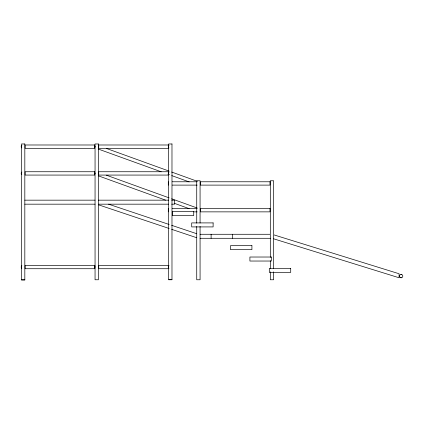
<?xml version="1.0" encoding="UTF-8"?>
<svg xmlns="http://www.w3.org/2000/svg" width="424" height="424" viewBox="0 0 424 424"><rect width="100%" height="100%" fill="white"/><g stroke="black" fill="none" stroke-linecap="round" stroke-linejoin="round"><path stroke-width="0.64" d="M94.669 147.743L95.183 146.322M94.669 174.502L95.183 173.082M172.229 181.774L197.133 181.774M172.229 185.108L197.133 185.108M24.82 200.165L95.055 200.165M98.4 200.165L168.635 200.165M171.72 200.165L174.608 200.165L174.608 204.177L171.72 204.177M24.82 204.177L95.055 204.177M98.4 204.177L168.635 204.177M172.229 208.534L197.133 208.534M193.853 211.862L197.133 211.862M200.075 234.276L270.311 234.276L270.311 257.384M200.075 238.293L270.311 238.293M168.858 279.607L171.921 279.607M21.476 279.766L24.82 279.766M400.977 274.434L401.417 274.45M400.855 277.746L401.29 277.762M273.655 238.813L399.074 277.757L399.074 273.745L273.655 234.795L273.655 268.535M108.57 204.177L169.171 224.482M171.678 225.324L196.731 233.719M98.4 204.781L169.171 228.499M171.678 229.336L196.731 237.732M106.371 148.432L169.155 171.126M171.641 172.027L197.128 181.239M98.4 149.094L161.184 171.789M168.026 174.259L169.266 174.709M171.752 175.605L189.157 181.901M106.371 175.186L169.155 197.886M171.641 198.782L197.128 207.993M98.4 175.849L165.535 200.117M174.238 203.26L189.157 208.656M273.655 234.276L273.655 180.767L270.311 180.767L270.311 233.719M273.655 271.837L273.655 279.766L270.311 279.766L270.311 271.864M270.311 260.675L270.311 268.572M232.516 234.276L232.516 238.293M211.11 234.276L211.11 238.293M200.075 223.045L200.075 180.767L196.731 180.767L196.731 223.125M200.075 226.352L200.075 279.766L196.731 279.766L196.731 226.437M168.302 181.774L168.302 185.108M168.302 208.534L168.302 211.862M21.799 147.939A1.675 1.675 0 0 1 21.9 145.284M21.799 174.693A1.675 1.675 0 0 1 21.9 172.043M168.959 147.939A1.675 1.675 0 0 1 169.059 145.284M168.959 174.693A1.675 1.675 0 0 1 169.059 172.043M21.799 268.344A1.675 1.675 0 0 1 21.9 265.689M168.959 268.344A1.675 1.675 0 0 1 169.059 265.689M95.082 268.021A1.675 1.675 0 0 1 95.156 265.986M24.82 143.975L21.476 143.975L21.476 280.026L24.82 280.026L24.82 143.975M98.4 143.975L95.055 143.975L95.055 279.766L98.4 279.766L98.4 143.975M171.98 143.975L168.635 143.975L168.635 279.766L171.98 279.766L171.98 143.975M94.722 144.987L25.154 144.987L25.154 148.315L94.722 148.315L94.722 144.987M168.302 144.987L98.734 144.987L98.734 148.315L168.302 148.315L168.302 144.987M94.722 171.741L25.154 171.741L25.154 175.07L94.722 175.07L94.722 171.741M168.302 171.741L98.734 171.741L98.734 175.07L168.302 175.07L168.302 171.741M269.977 181.774L200.409 181.774L200.409 185.108L269.977 185.108L269.977 181.774M269.977 208.534L200.409 208.534L200.409 211.862L269.977 211.862L269.977 208.534M193.72 211.534L172.314 211.534L172.314 215.546L193.72 215.546L193.72 211.534M213.118 222.907L191.712 222.907L191.712 226.919L213.118 226.919L213.118 222.907M251.914 245.65L230.508 245.65L230.508 249.662L251.914 249.662L251.914 245.65M271.312 257.024L249.906 257.024L249.906 261.036L271.312 261.036L271.312 257.024M94.722 265.392L25.154 265.392L25.154 268.721L94.722 268.721L94.722 265.392M168.302 265.392L98.734 265.392L98.734 268.721L168.302 268.721L168.302 265.392M290.71 268.392L269.304 268.392L269.304 272.404L290.71 272.404L290.71 268.392M400.071 277.386A1.675 1.675 0 0 0 402.784 276.379A1.675 1.675 0 0 0 400.553 274.529A1.675 1.675 0 0 0 400.071 277.386"/></g></svg>
